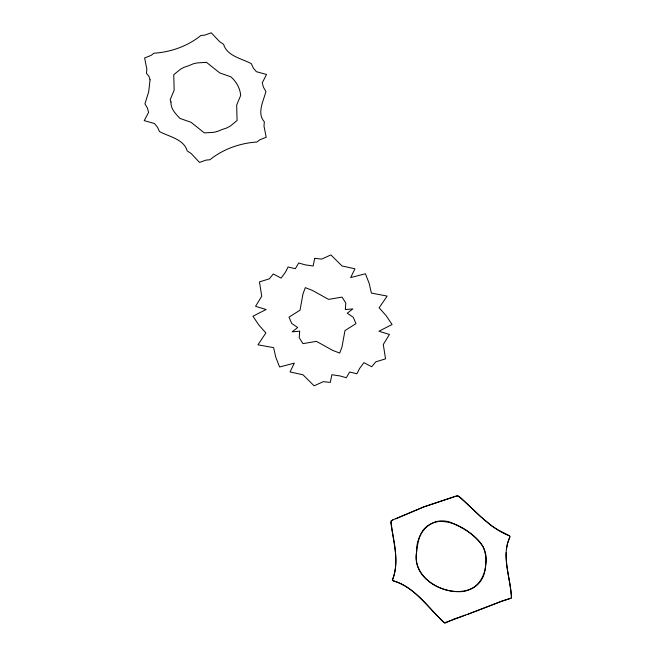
<?xml version="1.0" encoding="UTF-8"?>
<svg xmlns="http://www.w3.org/2000/svg" width="656" height="656" viewBox="0 0 656 656"><rect width="100%" height="100%" fill="white"/><g stroke="black" fill="none" stroke-linecap="round" stroke-linejoin="round"><path stroke-width="0.98" d="M506.375 549.375L507.564 543.217L509.778 536.944L509.384 535.706L497.92 529.859L491.951 526.096L480.34 516.42L460.586 497.551L458.183 495.977L455.469 496.248M391.763 520.47L390.73 522.463L392.468 532.582M393.083 519.79L391.115 520.766C392.263 540.101 400.349 560.683 392.419 579.855L393.264 580.921C415.396 587.292 428.229 608.063 444.301 622.815C466.359 615.328 488.359 605.636 510.721 598.313L511.516 597.444C510.483 582.594 505.866 567.834 506.112 552.77M490.959 605.455L468.212 614.172M491.024 605.431L502.209 600.871L511.377 598.133C511.122 578.223 500.643 556.698 509.851 537.305L509.917 536.042C488.736 528.072 474.698 509.187 457.535 495.698L423.907 506.867L392.591 520.011M395.74 518.765L423.907 506.867L453.821 496.838M465.465 615.074L453.878 619.116L444.957 623.2C428.204 608.448 415.084 586.751 392.313 580.421C398.249 565.283 395.552 548.719 392.567 533.139M170.995 102.074C170.519 108.773 175.767 113.988 179.974 118.408L191.06 122.303L204.352 132.897L213.84 132.299L217.882 131.315A56.367 45.6 -6.2 0 1 226.64 128.01L230.215 126.124L237.078 120.548L236.668 105.083L240.67 95.497C240.096 88.216 236.357 81.615 230.863 76.834L219.776 72.939L206.484 62.345L196.997 62.935L192.954 63.919A56.367 45.6 -6.2 0 1 184.188 67.232L180.621 69.118L173.758 74.694L174.16 90.151L170.158 99.745L170.995 102.074M150.052 79.778L148.691 91.807L144.927 103.82L147.403 108.019L148.592 112.381L144.222 120.622L154.455 123.533L157.481 127.207L159.515 131.577C169.084 136.719 183.86 139.129 187.206 150.896L191.29 153.627L199.531 162.442L206.107 160.08L209.92 159.761C223.073 149.109 240.08 143.074 256.922 142.024L259.751 139.835L266.213 137.276L263.999 126.19L264.335 121.786C256.553 113.25 263.605 100.901 265.91 91.422L263.433 87.215L262.244 82.853L266.533 74.464L256.381 71.701L253.347 68.035L251.322 63.665C241.752 58.523 226.976 56.113 223.63 44.346L219.547 41.607L211.298 32.8L204.729 35.153L200.916 35.473C187.755 46.133 170.757 52.16 153.914 53.21L151.085 55.399L144.615 57.966L146.829 69.052L146.501 73.456L148.928 76.285L150.052 79.778M416.437 553.861C413.542 578.264 442.185 594.033 463.497 591.433A24.526 18.909 -8 0 0 473.197 587.768C486.137 579.256 488.925 559.814 482.955 546.3C472.869 532.729 455.871 520.47 438.347 521.487A24.534 20.697 -4.1 0 0 428.647 525.144C418.881 531.122 417.618 543.537 416.437 553.861M299.661 331.19L299.218 337.701L302.957 343.637L316.43 341.358L332.682 350.37L339.71 353.1L342.014 346.852L344.974 330.583L355.987 323.621L353.281 317.299L347.27 313.215L352.871 308.91L345.351 309.558L345.786 303.039L342.047 297.102L328.574 299.382L312.322 290.37L305.302 287.64L302.998 293.888L300.03 310.157L289.017 317.119L291.723 323.441L297.734 327.524L292.133 331.829L299.661 331.19M416.593 552.032C409.246 590.826 484.153 611.326 485.645 564.529C489.95 542.537 467.474 529.712 450.492 522.324C430.959 515.616 415.822 533.451 416.593 552.032M314.708 258.341L313.125 266.016L305.04 264.811L298.701 262.982L295.356 268.714L288.082 266.992L285.442 272.207L281.096 278.111L273.306 273.97L269.296 278.857L259.464 281.891L261.719 296.266L255.561 306.311L266.106 309.509L252.929 316.225L258.964 325.196L265.877 332.928L257.956 344.818L273.609 347.639L275.766 357.167L279.595 366.966L294.306 363.153L290.059 371.944L302.99 374.781L314.093 385.818L323.326 381.653L330.304 382.399L331.879 374.724L339.964 375.929L346.311 377.758L349.656 372.026L356.921 373.748L359.562 368.533L363.916 362.637L371.706 366.778L375.708 361.882L385.539 358.857L383.293 344.482L389.451 334.437L378.897 331.231L392.083 324.515L386.048 315.544L379.135 307.82L387.13 296.069L371.394 293.101L369.238 283.572L365.408 273.773L350.698 277.586L354.945 268.796L342.014 265.959L330.911 254.922L321.678 259.095L314.708 258.341"/></g></svg>
